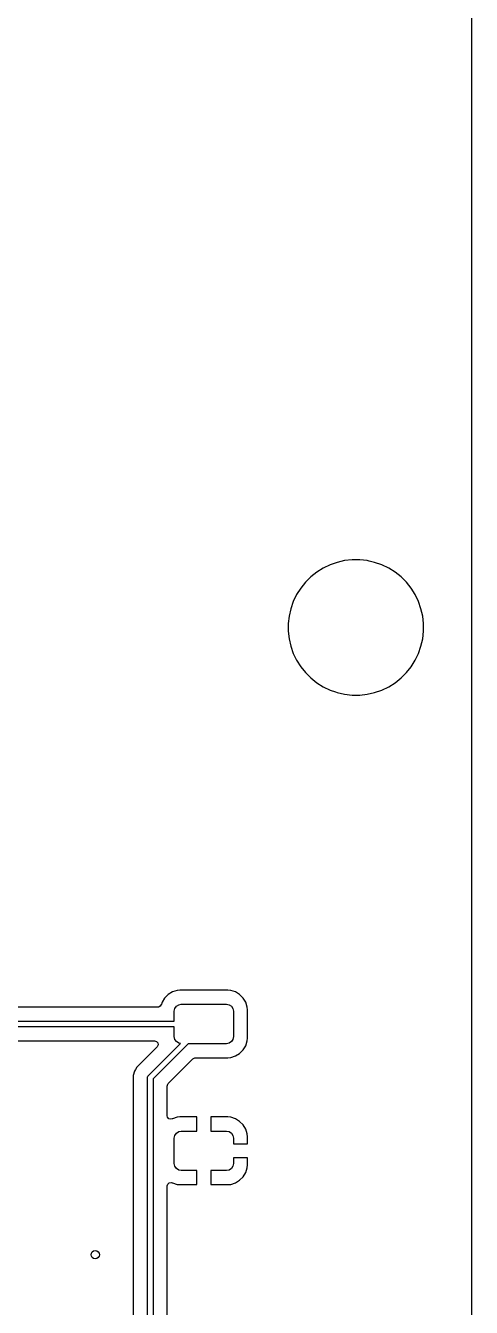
# Model space of a CAD drawing. Header units: inches. Extents: x 6.57 to 9.79, y -8.72 to -3.17.
# Drawn here: x 9.164 to 9.787, y -6.904 to -5.114 of the extents above; entities that cross this region are included whole.
import ezdxf

# ---------------------------------------------------------------- set-up
doc = ezdxf.new("R2010")
doc.units = ezdxf.units.IN
doc.header["$MEASUREMENT"] = 0
doc.layers.add('In1.Cu', color=91, linetype='CONTINUOUS', true_color=0x7fc87f)

msp = doc.modelspace()

# ---------------------------------------------------------------- linework, layer by layer
at = {"layer": 'In1.Cu', "linetype": 'CONTINUOUS'}
for p, q in [((9.7874, -3.1703), (9.7874, -8.7195)), ((9.7874, -3.1703), (9.7874, -8.7195)), ((9.7874, -3.1703), (9.7874, -8.7195)), ((9.7874, -3.1703), (9.7874, -8.7195)), ((9.5898, -5.8673), (9.5802, -5.8719)), ((9.5898, -5.8673), (9.5802, -5.8719)), ((9.5898, -5.8673), (9.5802, -5.8719)), ((9.5898, -5.8673), (9.5802, -5.8719)), ((9.5998, -5.8638), (9.5898, -5.8673)), ((9.5998, -5.8638), (9.5898, -5.8673)), ((9.5998, -5.8638), (9.5898, -5.8673)), ((9.5998, -5.8638), (9.5898, -5.8673)), ((9.6101, -5.8614), (9.5998, -5.8638)), ((9.6101, -5.8614), (9.5998, -5.8638)), ((9.6101, -5.8614), (9.5998, -5.8638)), ((9.6101, -5.8614), (9.5998, -5.8638)), ((9.5998, -5.8638), (9.5998, -5.8638)), ((9.5998, -5.8638), (9.5998, -5.8638)), ((9.5998, -5.8638), (9.5998, -5.8638)), ((9.5998, -5.8638), (9.5998, -5.8638)), ((9.6207, -5.8602), (9.6101, -5.8614)), ((9.6207, -5.8602), (9.6101, -5.8614)), ((9.6207, -5.8602), (9.6101, -5.8614)), ((9.6207, -5.8602), (9.6101, -5.8614)), ((9.6101, -5.8614), (9.6101, -5.8614)), ((9.6101, -5.8614), (9.6101, -5.8614)), ((9.6101, -5.8614), (9.6101, -5.8614)), ((9.6101, -5.8614), (9.6101, -5.8614)), ((9.6313, -5.8602), (9.6207, -5.8602)), ((9.6207, -5.8602), (9.6207, -5.8602)), ((9.6313, -5.8602), (9.6207, -5.8602)), ((9.6207, -5.8602), (9.6207, -5.8602)), ((9.6313, -5.8602), (9.6207, -5.8602)), ((9.6207, -5.8602), (9.6207, -5.8602)), ((9.6313, -5.8602), (9.6207, -5.8602)), ((9.6207, -5.8602), (9.6207, -5.8602)), ((9.6418, -5.8614), (9.6313, -5.8602)), ((9.6313, -5.8602), (9.6313, -5.8602)), ((9.6418, -5.8614), (9.6313, -5.8602)), ((9.6313, -5.8602), (9.6313, -5.8602)), ((9.6418, -5.8614), (9.6313, -5.8602)), ((9.6313, -5.8602), (9.6313, -5.8602)), ((9.6418, -5.8614), (9.6313, -5.8602)), ((9.6313, -5.8602), (9.6313, -5.8602)), ((9.6444, -5.862), (9.6418, -5.8614)), ((9.6418, -5.8614), (9.6418, -5.8614)), ((9.6418, -5.8614), (9.6418, -5.8614)), ((9.6444, -5.862), (9.6418, -5.8614)), ((9.6418, -5.8614), (9.6418, -5.8614)), ((9.6418, -5.8614), (9.6418, -5.8614)), ((9.6444, -5.862), (9.6418, -5.8614)), ((9.6418, -5.8614), (9.6418, -5.8614)), ((9.6418, -5.8614), (9.6418, -5.8614)), ((9.6444, -5.862), (9.6418, -5.8614)), ((9.6418, -5.8614), (9.6418, -5.8614)), ((9.6418, -5.8614), (9.6418, -5.8614)), ((9.6522, -5.8638), (9.6444, -5.862)), ((9.6522, -5.8638), (9.6444, -5.862)), ((9.6522, -5.8638), (9.6444, -5.862)), ((9.6522, -5.8638), (9.6444, -5.862)), ((9.6622, -5.8673), (9.6522, -5.8638)), ((9.6522, -5.8638), (9.6522, -5.8638)), ((9.6622, -5.8673), (9.6522, -5.8638)), ((9.6522, -5.8638), (9.6522, -5.8638)), ((9.6622, -5.8673), (9.6522, -5.8638)), ((9.6522, -5.8638), (9.6522, -5.8638)), ((9.6622, -5.8673), (9.6522, -5.8638)), ((9.6522, -5.8638), (9.6522, -5.8638)), ((9.6718, -5.8719), (9.6622, -5.8673)), ((9.6718, -5.8719), (9.6622, -5.8673)), ((9.6718, -5.8719), (9.6622, -5.8673)), ((9.6718, -5.8719), (9.6622, -5.8673)), ((9.5629, -5.8841), (9.5554, -5.8917)), ((9.5629, -5.8841), (9.5554, -5.8917)), ((9.5629, -5.8841), (9.5554, -5.8917)), ((9.5629, -5.8841), (9.5554, -5.8917)), ((9.5712, -5.8775), (9.5629, -5.8841)), ((9.5712, -5.8775), (9.5629, -5.8841)), ((9.5712, -5.8775), (9.5629, -5.8841)), ((9.5712, -5.8775), (9.5629, -5.8841)), ((9.5802, -5.8719), (9.5712, -5.8775)), ((9.5802, -5.8719), (9.5712, -5.8775)), ((9.5802, -5.8719), (9.5712, -5.8775)), ((9.5802, -5.8719), (9.5712, -5.8775)), ((9.6808, -5.8775), (9.6718, -5.8719)), ((9.6718, -5.8719), (9.6718, -5.8719)), ((9.6808, -5.8775), (9.6718, -5.8719)), ((9.6718, -5.8719), (9.6718, -5.8719)), ((9.6808, -5.8775), (9.6718, -5.8719)), ((9.6718, -5.8719), (9.6718, -5.8719)), ((9.6808, -5.8775), (9.6718, -5.8719)), ((9.6718, -5.8719), (9.6718, -5.8719)), ((9.6891, -5.8841), (9.6808, -5.8775)), ((9.6891, -5.8841), (9.6808, -5.8775)), ((9.6891, -5.8841), (9.6808, -5.8775)), ((9.6891, -5.8841), (9.6808, -5.8775)), ((9.6966, -5.8917), (9.6891, -5.8841)), ((9.6966, -5.8917), (9.6891, -5.8841)), ((9.6966, -5.8917), (9.6891, -5.8841)), ((9.6966, -5.8917), (9.6891, -5.8841)), ((9.5488, -5.8999), (9.5431, -5.9089)), ((9.5488, -5.8999), (9.5431, -5.9089)), ((9.5488, -5.8999), (9.5431, -5.9089)), ((9.5488, -5.8999), (9.5431, -5.9089)), ((9.5554, -5.8917), (9.5488, -5.8999)), ((9.5554, -5.8917), (9.5488, -5.8999)), ((9.5554, -5.8917), (9.5488, -5.8999)), ((9.5554, -5.8917), (9.5488, -5.8999)), ((9.7032, -5.8999), (9.6966, -5.8917)), ((9.7032, -5.8999), (9.6966, -5.8917)), ((9.7032, -5.8999), (9.6966, -5.8917)), ((9.7032, -5.8999), (9.6966, -5.8917)), ((9.7088, -5.9089), (9.7032, -5.8999)), ((9.7088, -5.9089), (9.7032, -5.8999)), ((9.7088, -5.9089), (9.7032, -5.8999)), ((9.7088, -5.9089), (9.7032, -5.8999)), ((9.5385, -5.9185), (9.535, -5.9285)), ((9.5385, -5.9185), (9.535, -5.9285)), ((9.5385, -5.9185), (9.535, -5.9285)), ((9.5385, -5.9185), (9.535, -5.9285)), ((9.5431, -5.9089), (9.5385, -5.9185)), ((9.5431, -5.9089), (9.5385, -5.9185)), ((9.5431, -5.9089), (9.5385, -5.9185)), ((9.5431, -5.9089), (9.5385, -5.9185)), ((9.7134, -5.9185), (9.7088, -5.9089)), ((9.7134, -5.9185), (9.7088, -5.9089)), ((9.7134, -5.9185), (9.7088, -5.9089)), ((9.7134, -5.9185), (9.7088, -5.9089)), ((9.7169, -5.9285), (9.7134, -5.9185)), ((9.7169, -5.9285), (9.7134, -5.9185)), ((9.7169, -5.9285), (9.7134, -5.9185)), ((9.7169, -5.9285), (9.7134, -5.9185)), ((9.5327, -5.9389), (9.5315, -5.9494)), ((9.5327, -5.9389), (9.5315, -5.9494)), ((9.5327, -5.9389), (9.5315, -5.9494)), ((9.5327, -5.9389), (9.5315, -5.9494)), ((9.535, -5.9285), (9.5327, -5.9389)), ((9.535, -5.9285), (9.5327, -5.9389)), ((9.535, -5.9285), (9.5327, -5.9389)), ((9.535, -5.9285), (9.5327, -5.9389)), ((9.5327, -5.9389), (9.5327, -5.9389)), ((9.5327, -5.9389), (9.5327, -5.9389)), ((9.5327, -5.9389), (9.5327, -5.9389)), ((9.5327, -5.9389), (9.5327, -5.9389)), ((9.535, -5.9285), (9.535, -5.9285)), ((9.535, -5.9285), (9.535, -5.9285)), ((9.535, -5.9285), (9.535, -5.9285)), ((9.535, -5.9285), (9.535, -5.9285)), ((9.7193, -5.9389), (9.7169, -5.9285)), ((9.7193, -5.9389), (9.7169, -5.9285)), ((9.7193, -5.9389), (9.7169, -5.9285)), ((9.7193, -5.9389), (9.7169, -5.9285)), ((9.7205, -5.9494), (9.7193, -5.9389)), ((9.7205, -5.9494), (9.7193, -5.9389)), ((9.7205, -5.9494), (9.7193, -5.9389)), ((9.7205, -5.9494), (9.7193, -5.9389)), ((9.5315, -5.9494), (9.5315, -5.96)), ((9.5315, -5.9494), (9.5315, -5.96)), ((9.5315, -5.9494), (9.5315, -5.96)), ((9.5315, -5.9494), (9.5315, -5.96)), ((9.5315, -5.96), (9.5327, -5.9706)), ((9.5315, -5.96), (9.5327, -5.9706)), ((9.5315, -5.96), (9.5327, -5.9706)), ((9.5315, -5.96), (9.5327, -5.9706)), ((9.7193, -5.9706), (9.7205, -5.96)), ((9.7193, -5.9706), (9.7205, -5.96)), ((9.7193, -5.9706), (9.7205, -5.96)), ((9.7193, -5.9706), (9.7205, -5.96)), ((9.7205, -5.96), (9.7205, -5.9494)), ((9.7205, -5.96), (9.7205, -5.9494)), ((9.7205, -5.96), (9.7205, -5.9494)), ((9.7205, -5.96), (9.7205, -5.9494)), ((9.5327, -5.9706), (9.5327, -5.9706)), ((9.5327, -5.9706), (9.535, -5.9809)), ((9.5327, -5.9706), (9.5327, -5.9706)), ((9.5327, -5.9706), (9.535, -5.9809)), ((9.5327, -5.9706), (9.5327, -5.9706)), ((9.5327, -5.9706), (9.535, -5.9809)), ((9.5327, -5.9706), (9.5327, -5.9706)), ((9.5327, -5.9706), (9.535, -5.9809)), ((9.7169, -5.9809), (9.7193, -5.9706)), ((9.7169, -5.9809), (9.7193, -5.9706)), ((9.7169, -5.9809), (9.7193, -5.9706)), ((9.7169, -5.9809), (9.7193, -5.9706)), ((9.535, -5.9809), (9.535, -5.9809)), ((9.535, -5.9809), (9.5385, -5.9909)), ((9.535, -5.9809), (9.535, -5.9809)), ((9.535, -5.9809), (9.5385, -5.9909)), ((9.535, -5.9809), (9.535, -5.9809)), ((9.535, -5.9809), (9.5385, -5.9909)), ((9.535, -5.9809), (9.535, -5.9809)), ((9.535, -5.9809), (9.5385, -5.9909)), ((9.5385, -5.9909), (9.5431, -6.0005)), ((9.5385, -5.9909), (9.5431, -6.0005)), ((9.5385, -5.9909), (9.5431, -6.0005)), ((9.5385, -5.9909), (9.5431, -6.0005)), ((9.7088, -6.0005), (9.7134, -5.9909)), ((9.7088, -6.0005), (9.7134, -5.9909)), ((9.7088, -6.0005), (9.7134, -5.9909)), ((9.7088, -6.0005), (9.7134, -5.9909)), ((9.7134, -5.9909), (9.7169, -5.9809)), ((9.7134, -5.9909), (9.7169, -5.9809)), ((9.7134, -5.9909), (9.7169, -5.9809)), ((9.7134, -5.9909), (9.7169, -5.9809)), ((9.5431, -6.0005), (9.5431, -6.0005)), ((9.5431, -6.0005), (9.5488, -6.0095)), ((9.5431, -6.0005), (9.5431, -6.0005)), ((9.5431, -6.0005), (9.5488, -6.0095)), ((9.5431, -6.0005), (9.5431, -6.0005)), ((9.5431, -6.0005), (9.5488, -6.0095)), ((9.5431, -6.0005), (9.5431, -6.0005)), ((9.5431, -6.0005), (9.5488, -6.0095)), ((9.5488, -6.0095), (9.5554, -6.0178)), ((9.5488, -6.0095), (9.5554, -6.0178)), ((9.5488, -6.0095), (9.5554, -6.0178)), ((9.5488, -6.0095), (9.5554, -6.0178)), ((9.6966, -6.0178), (9.7032, -6.0095)), ((9.6966, -6.0178), (9.7032, -6.0095)), ((9.6966, -6.0178), (9.7032, -6.0095)), ((9.6966, -6.0178), (9.7032, -6.0095)), ((9.7032, -6.0095), (9.7088, -6.0005)), ((9.7032, -6.0095), (9.7088, -6.0005)), ((9.7032, -6.0095), (9.7088, -6.0005)), ((9.7032, -6.0095), (9.7088, -6.0005)), ((9.5554, -6.0178), (9.5629, -6.0253)), ((9.5554, -6.0178), (9.5629, -6.0253)), ((9.5554, -6.0178), (9.5629, -6.0253)), ((9.5554, -6.0178), (9.5629, -6.0253)), ((9.5629, -6.0253), (9.5712, -6.0319)), ((9.5629, -6.0253), (9.5712, -6.0319)), ((9.5629, -6.0253), (9.5712, -6.0319)), ((9.5629, -6.0253), (9.5712, -6.0319)), ((9.5712, -6.0319), (9.5802, -6.0376)), ((9.5712, -6.0319), (9.5802, -6.0376)), ((9.5712, -6.0319), (9.5802, -6.0376)), ((9.5712, -6.0319), (9.5802, -6.0376)), ((9.6718, -6.0376), (9.6808, -6.0319)), ((9.6718, -6.0376), (9.6808, -6.0319)), ((9.6718, -6.0376), (9.6808, -6.0319)), ((9.6718, -6.0376), (9.6808, -6.0319)), ((9.6808, -6.0319), (9.6891, -6.0253)), ((9.6808, -6.0319), (9.6891, -6.0253)), ((9.6808, -6.0319), (9.6891, -6.0253)), ((9.6808, -6.0319), (9.6891, -6.0253)), ((9.6891, -6.0253), (9.6966, -6.0178)), ((9.6891, -6.0253), (9.6966, -6.0178)), ((9.6891, -6.0253), (9.6966, -6.0178)), ((9.6891, -6.0253), (9.6966, -6.0178)), ((9.5802, -6.0376), (9.5898, -6.0422)), ((9.5802, -6.0376), (9.5898, -6.0422)), ((9.5802, -6.0376), (9.5898, -6.0422)), ((9.5802, -6.0376), (9.5898, -6.0422)), ((9.5898, -6.0422), (9.5973, -6.0448)), ((9.5898, -6.0422), (9.5973, -6.0448)), ((9.5898, -6.0422), (9.5973, -6.0448)), ((9.5898, -6.0422), (9.5973, -6.0448)), ((9.5973, -6.0448), (9.5998, -6.0457)), ((9.5973, -6.0448), (9.5998, -6.0457)), ((9.5973, -6.0448), (9.5998, -6.0457)), ((9.5973, -6.0448), (9.5998, -6.0457)), ((9.5998, -6.0457), (9.5998, -6.0457)), ((9.5998, -6.0457), (9.5998, -6.0457)), ((9.5998, -6.0457), (9.5998, -6.0457)), ((9.5998, -6.0457), (9.6101, -6.048)), ((9.5998, -6.0457), (9.5998, -6.0457)), ((9.5998, -6.0457), (9.5998, -6.0457)), ((9.5998, -6.0457), (9.5998, -6.0457)), ((9.5998, -6.0457), (9.6101, -6.048)), ((9.5998, -6.0457), (9.5998, -6.0457)), ((9.5998, -6.0457), (9.5998, -6.0457)), ((9.5998, -6.0457), (9.5998, -6.0457)), ((9.5998, -6.0457), (9.6101, -6.048)), ((9.5998, -6.0457), (9.5998, -6.0457)), ((9.5998, -6.0457), (9.5998, -6.0457)), ((9.5998, -6.0457), (9.5998, -6.0457)), ((9.5998, -6.0457), (9.6101, -6.048)), ((9.6101, -6.048), (9.6207, -6.0492)), ((9.6101, -6.048), (9.6207, -6.0492)), ((9.6101, -6.048), (9.6207, -6.0492)), ((9.6101, -6.048), (9.6207, -6.0492)), ((9.6207, -6.0492), (9.6207, -6.0492)), ((9.6207, -6.0492), (9.6207, -6.0492)), ((9.6207, -6.0492), (9.6313, -6.0492)), ((9.6207, -6.0492), (9.6207, -6.0492)), ((9.6207, -6.0492), (9.6207, -6.0492)), ((9.6207, -6.0492), (9.6313, -6.0492)), ((9.6207, -6.0492), (9.6207, -6.0492)), ((9.6207, -6.0492), (9.6207, -6.0492)), ((9.6207, -6.0492), (9.6313, -6.0492)), ((9.6207, -6.0492), (9.6207, -6.0492)), ((9.6207, -6.0492), (9.6207, -6.0492)), ((9.6207, -6.0492), (9.6313, -6.0492)), ((9.6313, -6.0492), (9.6418, -6.048)), ((9.6313, -6.0492), (9.6418, -6.048)), ((9.6313, -6.0492), (9.6418, -6.048)), ((9.6313, -6.0492), (9.6418, -6.048)), ((9.6313, -6.0492), (9.6313, -6.0492)), ((9.6313, -6.0492), (9.6313, -6.0492)), ((9.6313, -6.0492), (9.6313, -6.0492)), ((9.6313, -6.0492), (9.6313, -6.0492)), ((9.6418, -6.048), (9.6522, -6.0457)), ((9.6418, -6.048), (9.6522, -6.0457)), ((9.6418, -6.048), (9.6522, -6.0457)), ((9.6418, -6.048), (9.6522, -6.0457)), ((9.6522, -6.0457), (9.6622, -6.0422)), ((9.6522, -6.0457), (9.6622, -6.0422)), ((9.6522, -6.0457), (9.6622, -6.0422)), ((9.6522, -6.0457), (9.6622, -6.0422)), ((9.6622, -6.0422), (9.6718, -6.0376)), ((9.6622, -6.0422), (9.6718, -6.0376)), ((9.6622, -6.0422), (9.6718, -6.0376)), ((9.6622, -6.0422), (9.6718, -6.0376)), ((9.376, -6.4617), (9.3695, -6.4638)), ((9.3801, -6.4612), (9.376, -6.4617)), ((9.376, -6.4617), (9.376, -6.4617)), ((9.447, -6.4612), (9.3801, -6.4612)), ((9.3801, -6.4612), (9.3801, -6.4612)), ((9.451, -6.4617), (9.447, -6.4612)), ((9.4576, -6.4638), (9.451, -6.4617)), ((9.451, -6.4617), (9.451, -6.4617)), ((9.3548, -6.479), (9.3541, -6.4811)), ((9.3551, -6.4782), (9.3548, -6.479)), ((9.3587, -6.4723), (9.3551, -6.4782)), ((9.3551, -6.4782), (9.3551, -6.4782)), ((9.3636, -6.4675), (9.3587, -6.4723)), ((9.3695, -6.4638), (9.3636, -6.4675)), ((9.3695, -6.4638), (9.3695, -6.4638)), ((9.4635, -6.4675), (9.4576, -6.4638)), ((9.4684, -6.4723), (9.4635, -6.4675)), ((9.472, -6.4782), (9.4684, -6.4723)), ((9.4742, -6.4848), (9.472, -6.4782)), ((9.3493, -6.4849), (9.1195, -6.4849)), ((9.3499, -6.4848), (9.3493, -6.4849)), ((9.3524, -6.4838), (9.3499, -6.4848)), ((9.354, -6.4815), (9.3524, -6.4838)), ((9.3541, -6.4811), (9.354, -6.4815)), ((9.3722, -6.4908), (9.3729, -6.487)), ((9.3722, -6.5046), (9.3722, -6.4908)), ((9.3729, -6.487), (9.3751, -6.4838)), ((9.3751, -6.4838), (9.3783, -6.4817)), ((9.3783, -6.4817), (9.382, -6.481)), ((9.382, -6.481), (9.445, -6.481)), ((9.445, -6.481), (9.4488, -6.4817)), ((9.4488, -6.4817), (9.452, -6.4838)), ((9.452, -6.4838), (9.4541, -6.487)), ((9.4541, -6.487), (9.4549, -6.4908)), ((9.4549, -6.4908), (9.4549, -6.5262)), ((9.4746, -6.4888), (9.4742, -6.4848)), ((9.4746, -6.5282), (9.4746, -6.4888)), ((9.0966, -6.5046), (9.3722, -6.5046)), ((9.3722, -6.5124), (9.0966, -6.5124)), ((9.3722, -6.5262), (9.3722, -6.5124)), ((9.1195, -6.5322), (9.3447, -6.5322)), ((9.3447, -6.5322), (9.3473, -6.5329)), ((9.3473, -6.5329), (9.3491, -6.535)), ((9.3729, -6.53), (9.3722, -6.5262)), ((9.3751, -6.5332), (9.3729, -6.53)), ((9.3783, -6.5353), (9.3751, -6.5332)), ((9.452, -6.5332), (9.4488, -6.5353)), ((9.4541, -6.53), (9.452, -6.5332)), ((9.4549, -6.5262), (9.4541, -6.53)), ((9.472, -6.5388), (9.4742, -6.5322)), ((9.4742, -6.5322), (9.4746, -6.5282)), ((9.3481, -6.5405), (9.3197, -6.5689)), ((9.3358, -6.5807), (9.3807, -6.5358)), ((9.3915, -6.5361), (9.3425, -6.5851)), ((9.3484, -6.5402), (9.3481, -6.5405)), ((9.3495, -6.5377), (9.3484, -6.5402)), ((9.3491, -6.535), (9.3495, -6.5377)), ((9.3807, -6.5358), (9.3783, -6.5353)), ((9.445, -6.5361), (9.3915, -6.5361)), ((9.4488, -6.5353), (9.445, -6.5361)), ((9.4576, -6.5532), (9.4635, -6.5496)), ((9.4635, -6.5496), (9.4684, -6.5447)), ((9.4684, -6.5447), (9.472, -6.5388)), ((9.3197, -6.5689), (9.3178, -6.5721)), ((9.3197, -6.5689), (9.3197, -6.5689)), ((9.3637, -6.5918), (9.3983, -6.5572)), ((9.3983, -6.5572), (9.4007, -6.5559)), ((9.4007, -6.5559), (9.4017, -6.5558)), ((9.4017, -6.5558), (9.447, -6.5558)), ((9.447, -6.5558), (9.451, -6.5554)), ((9.447, -6.5558), (9.447, -6.5558)), ((9.451, -6.5554), (9.4576, -6.5532)), ((9.3166, -6.5743), (9.3149, -6.5804)), ((9.3149, -6.5804), (9.3149, -6.5804)), ((9.3149, -6.5804), (9.3149, -6.587)), ((9.3149, -6.587), (9.3149, -6.587)), ((9.3149, -6.587), (9.3149, -7.8522)), ((9.3178, -6.5721), (9.3166, -6.5743)), ((9.3346, -6.5835), (9.3347, -6.5827)), ((9.3346, -7.8697), (9.3346, -6.5835)), ((9.3347, -6.5827), (9.3353, -6.5813)), ((9.3353, -6.5813), (9.3358, -6.5807)), ((9.3425, -6.5851), (9.3425, -7.8697)), ((9.3622, -6.5953), (9.363, -6.5926)), ((9.3622, -6.6367), (9.3622, -6.5953)), ((9.363, -6.5926), (9.3637, -6.5918)), ((9.3626, -6.6387), (9.3622, -6.6367)), ((9.3644, -6.6408), (9.3626, -6.6387)), ((9.367, -6.6416), (9.3644, -6.6408)), ((9.3692, -6.641), (9.367, -6.6416)), ((9.3695, -6.641), (9.3692, -6.6411)), ((9.3692, -6.6411), (9.3692, -6.641)), ((9.376, -6.6388), (9.3695, -6.641)), ((9.3801, -6.6384), (9.376, -6.6388)), ((9.4037, -6.6384), (9.3801, -6.6384)), ((9.3801, -6.6384), (9.3801, -6.6384)), ((9.4037, -6.6581), (9.4037, -6.6384)), ((9.447, -6.6384), (9.4234, -6.6384)), ((9.4234, -6.6384), (9.4234, -6.6581)), ((9.451, -6.6388), (9.447, -6.6384)), ((9.4576, -6.641), (9.451, -6.6388)), ((9.451, -6.6388), (9.451, -6.6388)), ((9.4635, -6.6446), (9.4576, -6.641)), ((9.4576, -6.641), (9.4576, -6.641)), ((9.3751, -6.661), (9.3783, -6.6589)), ((9.3783, -6.6589), (9.382, -6.6581)), ((9.382, -6.6581), (9.4037, -6.6581)), ((9.4234, -6.6581), (9.445, -6.6581)), ((9.445, -6.6581), (9.4488, -6.6589)), ((9.4488, -6.6589), (9.452, -6.661)), ((9.4684, -6.6495), (9.4635, -6.6446)), ((9.472, -6.6554), (9.4684, -6.6495)), ((9.4741, -6.6619), (9.472, -6.6554)), ((9.472, -6.6554), (9.472, -6.6554)), ((9.3722, -6.668), (9.3729, -6.6642)), ((9.3722, -6.7034), (9.3722, -6.668)), ((9.3729, -6.6642), (9.3751, -6.661)), ((9.452, -6.661), (9.4541, -6.6642)), ((9.4541, -6.6642), (9.4549, -6.668)), ((9.4549, -6.668), (9.4549, -6.6758)), ((9.4549, -6.6758), (9.4746, -6.6758)), ((9.4746, -6.666), (9.4741, -6.6619)), ((9.4746, -6.6758), (9.4746, -6.666)), ((9.4746, -6.666), (9.4746, -6.666)), ((9.3729, -6.7072), (9.3722, -6.7034)), ((9.3751, -6.7104), (9.3729, -6.7072)), ((9.3783, -6.7125), (9.3751, -6.7104)), ((9.382, -6.7132), (9.3783, -6.7125)), ((9.4488, -6.7125), (9.445, -6.7132)), ((9.452, -6.7104), (9.4488, -6.7125)), ((9.4541, -6.7072), (9.452, -6.7104)), ((9.4549, -6.7034), (9.4541, -6.7072)), ((9.4746, -6.6955), (9.4549, -6.6955)), ((9.4549, -6.6955), (9.4549, -6.7034)), ((9.472, -6.716), (9.4741, -6.7094)), ((9.4741, -6.7094), (9.4746, -6.7054)), ((9.4741, -6.7094), (9.4741, -6.7094)), ((9.4746, -6.7054), (9.4746, -6.6955)), ((9.4746, -6.7054), (9.4746, -6.7054)), ((9.363, -6.732), (9.3651, -6.7302)), ((9.3651, -6.7302), (9.3678, -6.7298)), ((9.3678, -6.7298), (9.3692, -6.7303)), ((9.3692, -6.7303), (9.3692, -6.7302)), ((9.3692, -6.7302), (9.3695, -6.7303)), ((9.3695, -6.7303), (9.376, -6.7325)), ((9.4037, -6.7132), (9.382, -6.7132)), ((9.4037, -6.7329), (9.4037, -6.7132)), ((9.445, -6.7132), (9.4234, -6.7132)), ((9.4234, -6.7132), (9.4234, -6.7329)), ((9.451, -6.7325), (9.4576, -6.7303)), ((9.4576, -6.7303), (9.4635, -6.7267)), ((9.4576, -6.7303), (9.4576, -6.7303)), ((9.4635, -6.7267), (9.4684, -6.7218)), ((9.4684, -6.7218), (9.472, -6.716)), ((9.472, -6.716), (9.472, -6.716)), ((9.3622, -6.7346), (9.363, -6.732)), ((9.3622, -7.1331), (9.3622, -6.7346)), ((9.376, -6.7325), (9.376, -6.7325)), ((9.376, -6.7325), (9.3801, -6.7329)), ((9.3801, -6.7329), (9.4037, -6.7329)), ((9.4037, -6.7329), (9.4037, -6.7329)), ((9.4234, -6.7329), (9.447, -6.7329)), ((9.447, -6.7329), (9.451, -6.7325)), ((9.447, -6.7329), (9.447, -6.7329))]:
    msp.add_line(p, q, dxfattribs=at)
at = {"layer": 'In1.Cu'}
msp.add_circle((9.2618, -6.8307), 0.00591, dxfattribs=at)
msp.add_circle((9.2618, -6.8307), 0.00591, dxfattribs=at)
msp.add_circle((9.2618, -6.8307), 0.00591, dxfattribs=at)
msp.add_circle((9.2618, -6.8307), 0.00591, dxfattribs=at)

doc.saveas('drawing.dxf')
